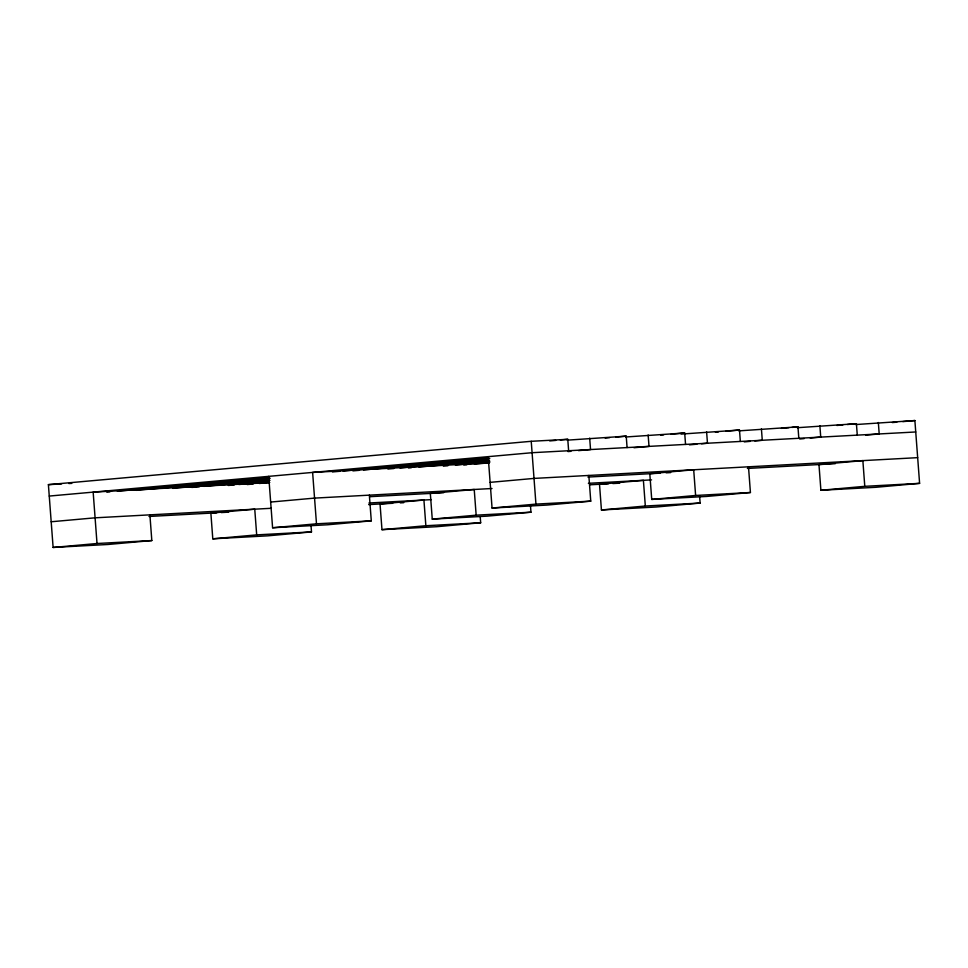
<?xml version="1.0" encoding="UTF-8"?>
<svg xmlns="http://www.w3.org/2000/svg" width="968" height="968" viewBox="0 0 968 968"><rect width="100%" height="100%" fill="white"/><g stroke="black" fill="none" stroke-linecap="round" stroke-linejoin="round"><path stroke-width="1.45" d="M149.895 514.855L151.819 540.555L107.932 544.488L53.119 547.452L48.4 484.641L531.226 441.299L567.768 439.315L568.627 450.737M549.715 440.936L555.729 440.404M560.242 439.992L567.768 439.315M567.127 440.162L626.223 436.157L627.082 447.579M605.169 438.044L609.683 437.645M615.696 437.1L626.223 436.157M625.582 436.991L684.691 432.999L685.55 444.421M660.624 435.152L663.625 434.886M671.151 434.209L684.691 432.999M681.036 434.1L739.491 430.034L740.351 441.456M715.425 432.188L718.438 431.922M725.952 431.244L739.491 430.034M738.85 430.869L797.959 426.864L798.818 438.286M781.406 428.352L788.932 427.674M791.933 427.408L797.959 426.864M797.317 427.711L856.414 423.706L857.273 435.128M49.259 496.064L532.085 452.709L915.74 431.97M836.86 425.46L842.874 424.928M847.387 424.516L856.414 423.706M855.772 424.553L914.881 420.548L919.6 483.359L875.701 487.303L820.9 490.268L818.964 464.567L862.863 460.623L864.787 486.323L919.6 483.359M106.855 492.192L109.868 491.925M117.382 491.248L269.298 477.611M332.472 471.936L339.998 471.271M342.999 470.993L488.901 457.9M136.294 490.34L270.169 478.313M352.896 470.884L358.91 470.351M363.423 469.94L489.772 458.602M567.986 451.584L570.987 451.306M578.513 450.628L590.54 449.551L589.681 438.129M892.315 422.568L896.828 422.169M902.841 421.624L914.881 420.548M172.836 488.356L269.104 479.717M387.926 469.044L393.94 468.512M399.966 467.967L488.707 460.006M191.749 487.449L199.275 486.771M203.788 486.359L269.963 480.418M408.351 467.992L411.352 467.726M418.878 467.048L489.566 460.707M633.967 447.736L649.008 446.393L648.149 434.971M228.291 485.464L234.304 484.932M238.818 484.52L268.898 481.822M443.38 466.152L447.894 465.753M455.408 465.076L490.014 461.966M247.203 484.557L253.217 484.012M259.243 483.468L269.769 482.524M463.793 465.112L466.806 464.834M474.332 464.156L489.372 462.813M689.422 444.856L696.936 444.179M701.449 443.767L707.463 443.235L706.604 431.813M744.223 441.892L750.236 441.347M754.75 440.936L762.276 440.271L761.417 428.848M799.677 439L804.19 438.589M810.204 438.044L820.731 437.1L819.872 425.678M865.658 435.152L879.198 433.942L878.339 422.52M51.195 521.764L95.082 517.819L271.113 508.297M270.653 502.053L314.552 498.109L491.998 488.513M490.123 482.354L534.021 478.41L917.664 457.658M53.119 547.452L97.018 543.508L151.819 540.555M268.729 476.365L272.589 527.754L316.488 523.809L371.288 520.844L369.352 495.156M488.187 456.654L492.059 508.043L535.945 504.11L590.758 501.146L588.822 475.445M371.288 520.844L327.402 524.789L272.589 527.754M590.758 501.146L546.86 505.078L492.059 508.043M256.689 534.88L254.753 509.18L210.867 513.125L212.791 538.813L256.689 534.88L311.49 531.916L310.958 524.777M476.159 515.17L474.223 489.481L430.324 493.414L432.26 519.114L476.159 515.17L530.96 512.205L530.428 505.078M695.617 495.471L693.693 469.77L649.794 473.715L651.73 499.415L695.617 495.471L750.43 492.506L748.494 466.806M311.49 531.916L267.604 535.849L212.791 538.813M530.96 512.205L487.073 516.15L432.26 519.114M750.43 492.506L706.531 496.451L651.73 499.415M425.859 525.733L423.923 500.032L380.037 503.977L381.973 529.665L425.859 525.733L480.673 522.768L480.237 517.057M645.329 506.022L643.393 480.334L599.507 484.266L601.431 509.967L645.329 506.022L700.13 503.058L699.598 495.918M820.9 490.268L864.787 486.323M480.673 522.768L436.774 526.701L381.973 529.665M700.13 503.058L656.244 507.002L601.431 509.967M48.4 484.641L61.553 483.927M68.861 483.54L71.789 483.383M488.646 462.898L312.616 472.42L316.488 523.809M269.177 482.596L93.158 492.119L97.018 543.508M587.915 477.067L660.164 473.158M666.093 472.832L670.667 472.59M747.393 468.439L835.263 463.684M588.375 483.31L651.561 479.886M369.957 496.681L443.671 492.7M589.609 484.811L608.388 483.794M612.829 483.552L619.702 483.177M368.905 503.009L431.329 499.633M148.987 516.464L216.784 512.798M221.2 512.568L228.642 512.157M368.639 504.594L392.718 503.287M400.244 502.876L403.741 502.694M531.226 441.299L535.945 504.11"/></g></svg>
